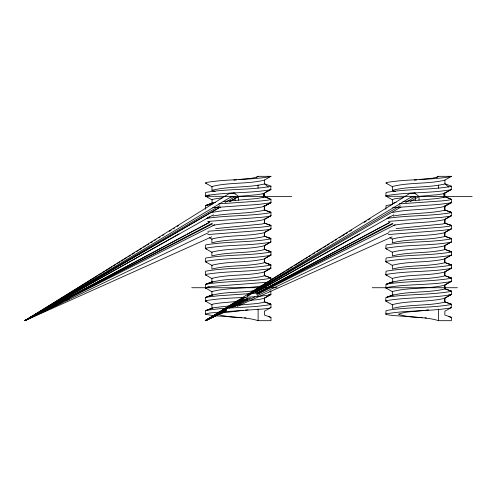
<?xml version="1.0" encoding="UTF-8"?>
<svg xmlns="http://www.w3.org/2000/svg" width="497" height="497" viewBox="0 0 497 497"><rect width="100%" height="100%" fill="white"/><g stroke="black" fill="none" stroke-linecap="round" stroke-linejoin="round"><path stroke-width="0.75" d="M264.112 196.545L264.329 193.01M444.784 193.01L444.573 196.545L444.573 192.799M264.224 193.345L263.609 196.545L263.609 193.619L264.224 193.345L262.857 194.072M444.685 193.345L444.069 196.545L444.069 193.619L444.685 193.345L443.312 194.072M212.064 186.785L205.615 183.144L205.615 182.598C227.061 178.833 249.227 180.349 270.672 176.584L270.958 176.311L258.229 176.311C252.507 179.187 245.269 178.404 238.982 179.591M392.518 186.785L386.07 183.144L386.07 182.598C407.521 178.833 429.681 180.349 451.133 176.584L451.413 176.311L438.683 176.311C432.968 179.187 425.724 178.404 419.443 179.591M270.958 176.311L264.224 180.225C247.139 184.207 228.813 182.2 211.896 186.512L212.064 190.6L215.195 191.42M270.672 228.539L270.958 228.813L264.224 232.72C247.139 236.702 228.813 234.702 211.896 239.007L211.896 242.828C228.813 238.517 247.139 240.523 264.224 236.541L264.447 232.447L270.958 228.813L270.958 225.526L269.84 224.979M270.672 254.787L270.958 255.06L264.224 258.968C247.139 262.95 228.813 260.95 211.896 265.261L211.896 269.076C228.813 264.771 247.139 266.771 264.224 262.789L264.447 258.695L270.958 255.06L270.958 251.78L268.461 250.96M270.672 290.875L270.958 294.435L264.224 298.343L259.229 299.436L250.115 300.393M451.413 176.311L444.685 180.225C427.594 184.207 409.273 182.2 392.35 186.512L392.518 190.6L395.655 191.42M443.846 196.346L451.413 199.278L451.413 202.559L444.685 206.472C427.644 210.274 409.702 208.783 392.63 212.486M444.908 206.199L444.685 210.287C427.867 213.946 410.286 212.84 393.357 216.033M448.915 211.585L451.413 212.405L451.413 215.686L444.685 219.593C427.867 223.252 410.286 222.147 393.357 225.34M444.908 219.32L444.908 223.141L443.013 223.961L396.084 228.608M444.908 232.447L444.685 232.72C427.594 236.702 409.273 234.702 392.35 239.007L392.35 242.828C409.273 238.517 427.594 240.523 444.685 236.541L444.908 232.447L451.413 228.813L451.413 225.526L450.294 224.979M444.908 245.574L444.685 245.847C427.6 249.829 409.273 247.829 392.35 252.134L392.35 255.949C409.273 251.644 427.594 253.644 444.685 249.662L444.908 245.574L451.413 241.933L451.413 238.653L450.294 238.106M444.908 258.695L444.685 258.968C427.594 262.95 409.273 260.95 392.35 265.261L392.35 269.076C409.273 264.771 427.594 266.771 444.685 262.789L444.908 258.695L451.413 255.06L451.413 251.78L448.915 250.96M448.915 264.081L451.413 264.901L451.413 268.181L444.685 272.095C427.594 276.077 409.273 274.077 392.35 278.382L392.35 282.203M444.908 271.822L444.685 275.91C425.494 280.594 404.651 276.922 386.07 284.315L385.79 287.869L392.518 291.782M444.908 284.949L444.685 285.222C427.6 289.204 409.273 287.204 392.35 291.509L392.35 295.324C409.273 291.025 427.6 293.019 444.685 289.037L444.908 284.949L451.413 281.308L451.413 278.028L448.915 277.208M444.908 298.07L444.685 298.343C427.594 302.325 409.273 300.325 392.35 304.63L392.35 308.451C409.273 304.139 427.594 306.146 444.685 302.164L444.908 298.07L451.413 294.435L451.413 291.149L450.294 290.602M212.064 199.912L205.329 195.998L205.615 192.445C227.061 188.68 249.227 190.189 270.672 186.431L270.958 186.158L264.447 183.766L264.447 179.951M205.329 195.998L205.615 195.725C227.061 191.96 249.227 193.476 270.672 189.711L270.958 186.158M211.896 190.326C228.813 186.021 247.139 188.021 264.224 184.039L264.447 183.766L268.243 187.071M205.615 208.852L205.329 209.125L205.615 205.565L212.902 202.906L215.623 202.36M212.064 252.408L205.329 248.494L205.615 244.94C227.061 241.175 249.227 242.691 270.672 238.927L270.672 238.38L268.461 237.833M205.329 248.494L205.615 248.22C227.061 244.462 249.227 245.972 270.672 242.207L270.958 238.653L264.112 235.994M212.064 265.535L205.329 261.621L205.615 258.067C227.061 254.302 249.227 255.818 270.672 252.054L270.958 251.78L264.112 249.115M205.329 261.621L205.615 261.347C227.061 257.583 249.227 259.099 270.672 255.334L270.958 255.06M269.84 198.732L263.87 196.545L270.958 199.278L268.461 200.098L261.347 200.918L218.885 203.876M266.485 204.845L270.958 202.559L270.958 199.278M212.064 278.655L205.329 274.748L205.615 271.194C227.061 267.429 249.227 268.939 270.672 265.174L270.672 264.628L268.461 264.081M205.329 274.748L205.615 274.474C227.061 270.71 249.227 272.219 270.672 268.455L270.958 264.901L264.112 262.242M268.461 211.585L270.672 212.132L270.672 212.679C249.488 216.288 227.707 215.182 206.448 218.419M264.112 209.74L270.958 212.405L270.958 215.686L268.461 216.506L261.347 217.326L207.827 221.426L209.355 221.426M212.064 291.782L205.329 287.869L205.615 284.315C224.172 276.86 245.052 280.631 264.224 275.91L264.447 271.822L264.112 271.548M205.329 287.869L207.827 287.049L214.94 286.229L267.827 282.221M264.112 222.867L270.958 225.526L268.461 226.346L261.347 227.166L207.827 231.273M270.958 228.813L268.461 229.633L261.347 230.453L207.827 234.553M212.064 304.903L205.329 300.996L205.615 297.442C221.01 291.025 238.262 293.18 254.464 290.677M213.53 315.626L205.615 314.396L205.329 310.836L214.058 307.631L230.459 305.823M205.329 314.123L209.728 313.029L219.599 312.097M268.461 277.208L270.672 277.755L270.672 278.301C249.227 282.066 227.061 280.55 205.615 284.315M270.958 291.149L269.84 291.702M270.672 294.162L270.672 294.709C249.227 298.473 227.061 296.957 205.615 300.722L205.329 300.996L206.845 300.996M268.461 303.456L270.672 304.002L270.672 304.549C249.227 308.314 227.061 306.798 205.615 310.563M392.518 199.912L385.79 195.998L386.07 192.445C407.521 188.68 429.681 190.189 451.133 186.431L451.413 186.158L444.908 183.766L444.908 179.951M385.79 195.998L386.07 195.725C407.521 191.96 429.681 193.476 451.133 189.711L451.413 186.158M392.35 190.326C409.273 186.027 427.6 188.021 444.685 184.039L444.908 183.766L448.704 187.071M385.79 209.125L386.07 205.565L392.568 204.472M392.518 252.408L386.07 248.767L386.07 248.22C407.521 244.462 429.681 245.972 451.133 242.207L451.133 241.66M392.518 265.535L385.79 261.621L386.07 258.067C407.521 254.302 429.681 255.818 451.133 252.054L451.413 251.78L444.908 249.388M385.79 261.621L386.07 261.347C407.521 257.583 429.681 259.099 451.133 255.334L451.133 254.787M451.413 199.278L448.915 200.098L441.802 200.918L399.339 203.876M444.15 206.18L451.133 202.832L451.133 202.285M392.518 278.655L385.79 274.748L386.07 271.194C407.521 267.429 429.681 268.939 451.133 265.174L451.413 264.901L444.908 262.515M385.79 274.748L386.07 274.474C407.521 270.71 429.681 272.219 451.133 268.455L451.133 267.908M444.908 210.014L451.413 212.405L451.133 212.679C429.948 216.288 408.167 215.182 386.908 218.419M451.133 215.412L451.413 215.686L450.294 216.232L441.802 217.326L388.287 221.426M385.79 287.869L386.07 287.595C407.521 283.83 429.681 285.346 451.133 281.582L451.133 281.035M444.908 223.141L451.413 225.526L448.915 226.346L441.802 227.166L388.921 231.18M451.133 228.539L451.413 228.813L450.294 229.359L441.802 230.453L388.287 234.553M392.518 304.903L385.79 300.996L385.79 297.715L392.63 295.05M385.79 300.996L386.07 300.722C407.521 296.957 429.681 298.473 451.133 294.709L451.133 294.162M444.908 236.268L451.413 238.653L451.133 238.927C429.681 242.691 407.521 241.175 386.07 244.94L385.79 248.494M422.17 317.626L392.568 315.489L386.908 314.669L385.79 314.123L386.07 313.849C407.521 310.085 429.681 311.594 451.133 307.829L451.413 304.276L448.915 303.456M444.908 275.636L451.413 278.028L451.133 278.301C429.948 281.911 408.167 280.805 386.908 284.042L393.357 281.656M444.908 288.763L451.413 291.149L451.133 291.428C429.948 295.032 408.167 293.932 386.908 297.169L393.357 294.777M444.908 301.89L451.413 304.276L451.133 304.549C429.681 308.314 407.521 306.798 386.07 310.563L385.79 314.123M97.387 275.816L24.875 320.677L211.666 236.864M98.704 275.003L101.338 273.369M102.655 272.555L104.637 271.331M105.954 270.517L111.887 266.846M113.204 266.032L115.844 264.398M117.162 263.584L119.796 261.95M121.113 261.136L123.094 259.912M124.412 259.099L127.046 257.465M128.369 256.651L130.344 255.427M132.32 254.203L134.302 252.979M136.277 251.755L138.253 250.531M139.576 249.718L141.552 248.494M143.527 247.27L145.503 246.046M146.826 245.232L148.802 244.008M150.777 242.785L152.759 241.561M154.735 240.337L156.052 239.523M158.692 237.889L160.009 237.075M162.643 235.441L163.96 234.627M169.235 231.366L171.216 230.142M173.192 228.918L174.509 228.104M177.149 226.47L178.466 225.657M256.253 177.535L258.229 176.311M225.849 311.47L205.329 320.677L238.293 300.287M251.476 292.13L285.092 271.331M286.409 270.517L289.049 268.883M290.366 268.069L292.342 266.846M294.323 265.622L303.549 259.912M304.866 259.099L307.506 257.465M308.823 256.651L310.799 255.427M312.781 254.203L314.756 252.979M316.732 251.755L322.006 248.494M323.323 247.68L325.964 246.046M327.281 245.232L329.256 244.008M331.238 242.785L333.214 241.561M335.189 240.337L336.512 239.523M339.147 237.889L340.464 237.075M341.781 236.261L344.421 234.627M345.738 233.814L347.714 232.59M349.695 231.366L351.671 230.142M364.195 222.395L366.171 221.171M368.153 219.947L370.128 218.723M436.708 177.535L438.683 176.311M243.195 297.933L205.304 320.689L225.47 310.743M247.183 295.541L412.013 196.545L412.224 196.899L415.598 196.626L415.598 200.446L402.961 201.54M219.792 205.683L24.869 320.677L208.529 232.627M225.129 202.534L235.143 196.626L235.143 200.446L223.228 201.471M226.278 310.631L205.329 320.677L244.71 297.442M247.382 295.864L400.247 205.683M405.589 202.534L415.598 196.626M219.817 207.268L24.869 320.677L214.704 224.799M229.862 201.422L238.572 196.352L257.011 194.712L263.609 193.619M220.488 207.05L24.869 320.677L37.337 314.371M229.862 201.602L238.572 196.545L238.572 200.173M226.116 310.178L205.329 320.677L245.524 297.33M246.86 296.516L400.942 207.05M410.323 201.422L419.033 196.545L419.033 200.173M179.007 233.95L24.85 320.689L55.44 305.599M207.411 217.972L209.436 216.829M213.449 214.766L24.875 320.677L212.008 223.377M226.943 308.513L243.17 299.387M255.34 292.534L359.468 233.95M387.865 217.972L389.89 216.829M225.271 310.345L205.329 320.677L225.607 309.289L205.304 320.689L217.114 314.843L215.717 315.508M226.961 308.525L243.182 299.418M255.346 292.584L393.904 214.766M270.672 202.285L270.958 202.559L264.224 206.472C247.189 210.274 229.247 208.783 212.176 212.486M270.672 215.412L270.958 215.686L264.224 219.593C247.413 223.252 229.825 222.147 212.902 225.34M270.672 241.66L270.958 241.933L264.224 245.847C247.139 249.829 228.813 247.829 211.896 252.134L211.896 255.949C228.813 251.644 247.139 253.644 264.224 249.662L264.447 245.574L264.112 245.301M270.672 267.908L270.958 268.181L264.224 272.095C247.139 276.077 228.813 274.077 211.896 278.382L211.896 282.203M270.672 189.164L270.958 189.438L264.392 193.072L264.392 196.545L263.019 197.259M270.958 202.559L264.392 206.199L264.224 210.287C247.413 213.946 229.825 212.84 212.902 216.033M270.958 215.686L264.392 219.32L264.392 223.141L262.559 223.961L215.623 228.608M270.958 241.933L264.392 245.574L264.392 249.388L270.958 251.78M270.958 268.181L264.392 271.822L264.392 275.636L270.958 278.028L270.958 279.997M451.133 189.164L451.413 189.438L444.852 193.072L444.852 196.545L443.473 197.259M239.256 305.115L257.011 303.53L263.609 302.437L264.447 301.89L264.392 298.07L270.958 294.435M451.413 212.405L444.852 210.014L444.852 206.199L451.413 202.559M218.233 314.396C231.043 318.428 245.4 316.502 258.117 320.683L270.958 320.683L270.958 317.403L264.392 315.011L264.392 311.197L270.958 307.556L270.958 304.276L264.112 301.617M451.413 225.526L444.852 223.141L444.852 219.32L451.413 215.686M451.413 228.813L444.852 232.447L444.852 236.268L451.413 238.653M451.413 251.78L444.852 249.388L444.852 245.574L451.413 241.933M451.413 255.06L444.852 258.695L444.852 262.515L451.413 264.901M451.413 278.028L444.852 275.636L444.852 271.822L451.413 268.181M451.413 291.149L444.852 288.763L444.852 284.949L451.413 281.308M451.413 294.435L444.852 298.07L444.852 301.89L451.413 304.276M423.947 310.358C415.585 311.725 406.571 311.184 398.625 314.123L398.687 314.396C411.497 318.422 425.854 316.502 438.578 320.683L451.413 320.683L451.413 317.403L444.852 315.011L444.852 311.197L451.413 307.556L451.133 307.283M185.766 234.882L24.875 320.677L209.517 222.451M187.133 234.149L209.044 222.47M265.485 192.351L270.958 189.438M40.611 312.29L24.85 320.689L229.651 193.265L235.075 193.128M41.984 311.563L43.351 310.83M226.657 309.588L205.329 320.677L225.868 309.724M229.291 307.898L246.413 298.772M257.365 292.932L389.499 222.47M445.262 192.718L451.413 189.438M205.329 320.677L225.849 309.761M229.266 307.941L246.363 298.846M257.303 293.025L389.971 222.451M230.788 307.438L247.984 298.498M256.241 294.205L392.468 223.377M38.654 313.52L24.85 320.689L231.559 196.545L231.764 196.899L235.143 196.626M42.04 311.768L24.85 320.689L37.35 314.502M70.226 297.144L71.605 296.429M52.384 306.419L24.85 320.689L34.591 315.837M53.763 305.705L56.515 304.282M70.282 297.144L71.655 296.429M232.838 306.419L231.465 307.134L247.407 298.964M236.28 304.636L237.659 303.922M212.492 223.861L24.85 320.689L49.079 308.42M226.023 309.998L205.304 320.689L410.106 193.265L415.535 193.128M257.738 293.634L392.947 223.861M225.383 310.526L205.304 320.689L214.35 316.185M231.658 307.382L250.364 297.933M257.291 294.435L395.158 224.799M40.822 312.781L42.208 312.097M56.832 304.909L62.392 302.17M65.865 300.455L69.344 298.74M232.422 307.314L235.895 305.599M237.286 304.909L240.765 303.195M246.326 300.455L247.717 299.766M263.69 206.18L265.087 205.51M234.659 306.618L254.911 296.908M257.005 295.901L388.983 232.627M237.168 306.394L392.121 236.864M264.224 197.166L257.011 198.533L235.143 200.446M444.685 197.166L437.466 198.533L415.598 200.446M212.902 202.906L205.615 205.565M212.902 281.656L206.448 284.042L212.176 281.929M212.902 294.777L205.615 297.442M212.902 307.904L206.448 310.29L212.176 308.177L211.896 308.451L211.896 304.63L212.902 304.083L219.885 302.99L236.516 301.517M386.07 284.315L392.63 281.929M270.672 202.832L258.117 204.472L212.822 207.69M451.133 202.832L438.578 204.472L392.568 207.758M444.069 193.619L437.466 194.712L419.033 196.352L414.318 192.991M221.264 313.029L243.487 310.358M396.084 202.36L392.35 203.453L392.35 199.639L394.512 198.812L402.961 197.719M261.093 286.042C244.835 288.695 227.8 287.608 211.896 291.509L211.896 295.324L212.176 295.05L206.448 297.169L218.171 295.802L259.409 292.957M248.096 309.836L245.344 310.153M428.551 309.836L425.799 310.153M229.484 193.743L233.783 193.265M212.113 204.472L206.448 205.292L212.176 203.18L211.896 203.453L212.176 199.359L222.507 197.719M410.534 193.675L414.243 193.265M233.783 180.138L236.367 179.864M414.243 180.138L416.828 179.864M230.459 197.011L231.764 196.899M410.913 197.011L412.224 196.899M225.588 311.656L264.174 308.923L269.84 308.103L270.958 307.556L270.672 307.283M229.142 193.538L231.273 193.538M410.311 193.538L411.733 193.538M207.827 195.178L209.355 195.178M205.615 196.272L291.696 196.545M472.15 196.545L386.07 196.272M207.827 287.049L209.355 287.049M191.749 287.732L276.991 287.732M372.203 287.732L457.445 287.732M268.312 294.982L269.84 294.982M448.772 294.982L450.294 294.982M241.71 317.626L216.232 315.868M424.991 317.813L426.389 317.9M244.53 317.813L245.934 317.9M450.294 198.732L444.324 196.545M206.448 196.545L207.827 196.818M448.915 316.583L451.413 317.403M268.461 316.583L270.958 317.403M386.07 183.144L386.908 183.418M205.615 183.144L206.448 183.418M386.07 248.767L386.908 249.04M386.07 261.894L386.908 262.167M386.07 275.021L386.908 275.295M386.07 288.142L386.908 288.415M386.07 301.269L386.908 301.542M205.615 248.767L206.448 249.04M205.615 261.894L206.448 262.167M205.615 275.021L206.448 275.295M205.615 288.142L206.448 288.415M205.615 301.269L206.448 301.542M270.958 212.405L264.392 210.014L264.447 206.199L264.112 205.926M270.958 225.526L264.392 223.141L264.447 219.32L264.112 219.047M270.958 238.653L264.392 236.268L264.392 232.447M270.958 264.901L264.392 262.515L264.392 258.695M270.958 304.276L264.392 301.89L264.447 298.07M270.958 278.028L264.112 275.363M389.94 237.827L392.518 239.281M209.485 237.827L212.064 239.281M233.863 192.991L238.572 196.352M438.578 309.103L438.578 320.683M438.516 185.077L438.516 188.164M258.117 309.103L258.117 320.683M258.055 185.077L258.055 188.164"/></g></svg>
